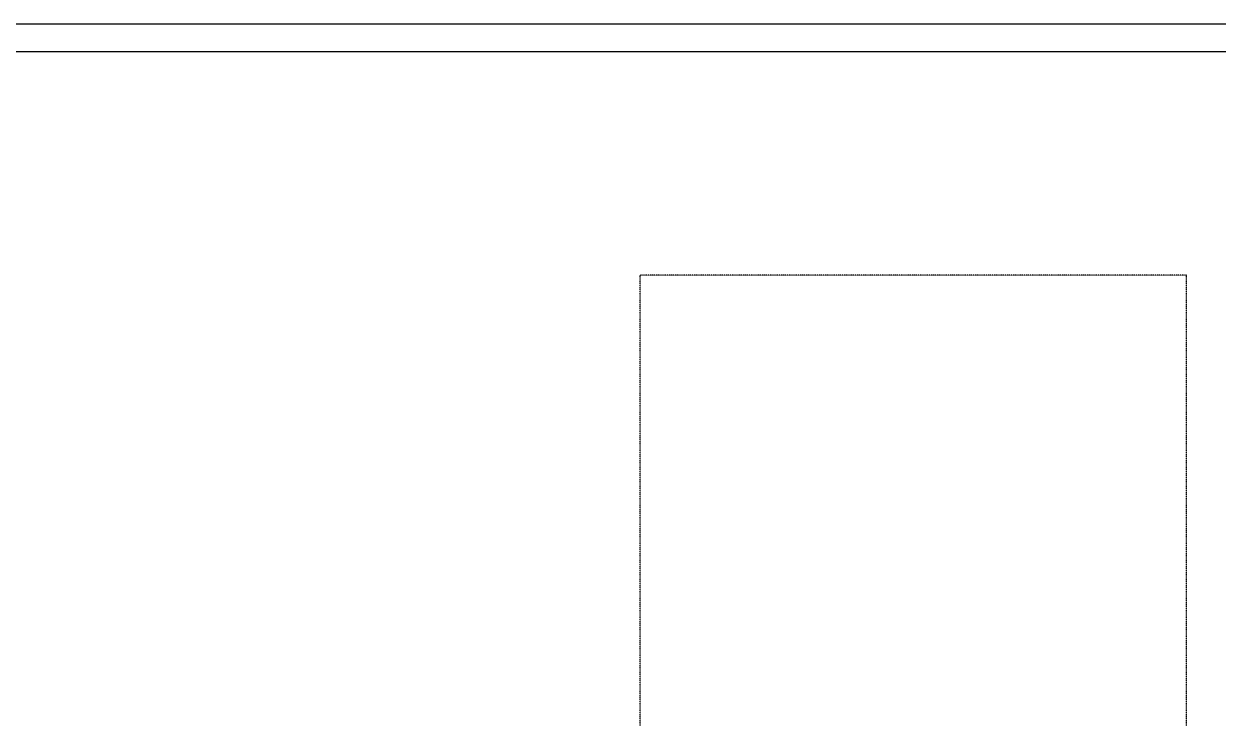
# Model space of a CAD drawing. Header units: inches. Extents: x 437 to 8681, y 26 to 3302.
# Drawn here: x 7282 to 7947, y 2916 to 3302 of the extents above; entities that cross this region are included whole.
import ezdxf

# ---------------------------------------------------------------- set-up
doc = ezdxf.new("R2010")
doc.units = ezdxf.units.IN
doc.header["$MEASUREMENT"] = 0
doc.linetypes.add('HIDDEN2', pattern=[0.1875, 0.125, -0.0625])
doc.layers.add('WALLS', color=4, linetype='Continuous', lineweight=30)

msp = doc.modelspace()

# ---------------------------------------------------------------- linework, layer by layer
for points in [[(5124.86863, 3302.11012), (8681.04843, 3302.11012), (8681.04843, 26.02199), (5124.86863, 26.02199)], [(8659.74765, 41.48839), (8659.74765, 3286.64372), (5146.1694, 3286.64372), (5146.1694, 41.48839)]]:
    msp.add_lwpolyline(points, close=True)
at = {"layer": 'WALLS', "linetype": 'HIDDEN2'}
for p, q in [((7929.04725, 3162.2069), (7625.04725, 3162.2069)), ((7625.04725, 2779.95018), (7625.04725, 3162.2069)), ((7929.04725, 2779.95018), (7929.04725, 3162.2069))]:
    msp.add_line(p, q, dxfattribs=at)

doc.saveas('drawing.dxf')
